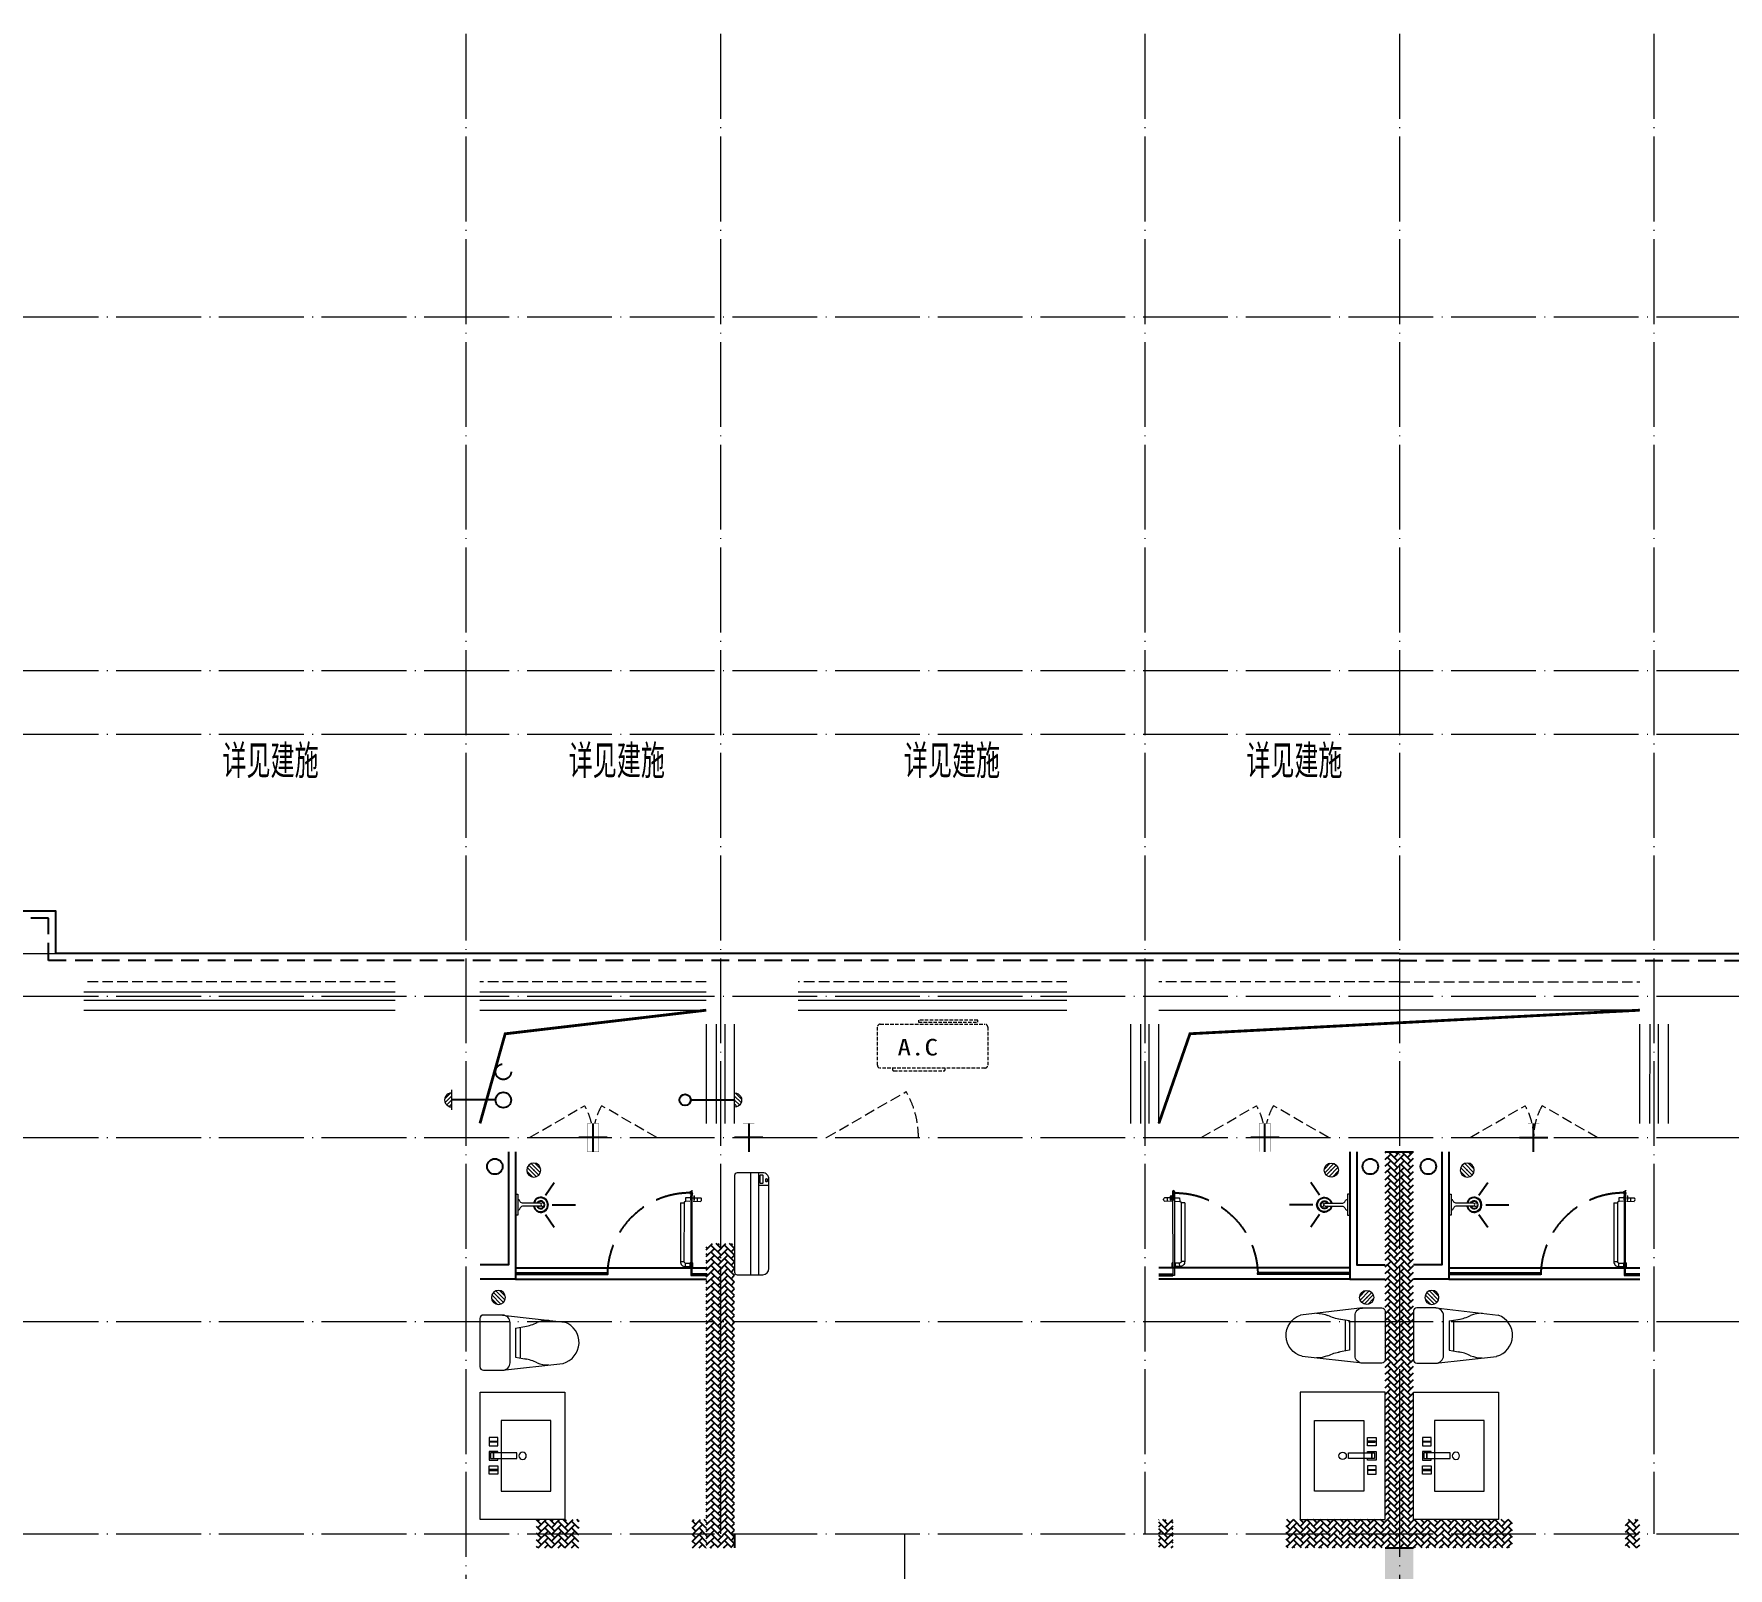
# Model space of a CAD drawing. Extents: x 27938 to 725830, y -209821 to 1628073.
# Drawn here: x 289862 to 301842, y 602106 to 612949 of the extents above; entities that cross this region are included whole.
import ezdxf

# ---------------------------------------------------------------- set-up
doc = ezdxf.new("R2010")
doc.units = 0
doc.header["$LTSCALE"] = 1000
doc.header["$MEASUREMENT"] = 0
for name, pattern in [('DASH', [0.35, 0.25, -0.1]), ('DOTE', [2.42, 2, -0.2, 0.02, -0.2]), ('HIDDEN', [0.375, 0.25, -0.125])]:
    doc.linetypes.add(name, pattern=pattern)
for name, color, linetype, lineweight in [('DOTE', 19, 'DOTE', 9), ('LVTRY', 1, 'Continuous', 13), ('WINDOW', 144, 'Continuous', 15), ('平面-栏杆', 135, 'Continuous', 15), ('平面-看线', 45, 'Continuous', 15), ('平面-空调室内机', 176, 'Continuous', 9), ('平面-空调预留孔', 173, 'Continuous', 15), ('空调', 76, 'Continuous', 13)]:
    doc.layers.add(name, color=color, linetype=linetype, lineweight=lineweight)
for name, color, linetype in [('IP-bath&kitchen-JOHNSON', 4, 'Continuous'), ('P-bath&kitchen-JOHNSON', 4, 'Continuous'), ('PUB_TEXT', 4, 'Continuous'), ('VPIPE-中水', 122, 'Continuous'), ('VPIPE-凝结', 150, 'Continuous'), ('VPIPE-废水', 31, 'Continuous'), ('VPIPE-雨水', 4, 'DASH'), ('保温', 6, 'Continuous'), ('机电标识类', 1, 'Continuous'), ('看线', 251, 'Continuous')]:
    doc.layers.add(name, color=color, linetype=linetype)
doc.styles.add('_TCH_AXIS', font='COMPLEX', dxfattribs={"bigfont": 'GBCBIG'})
doc.styles.add('黑体', font='')
doc.styles.get('黑体').set_extended_font_data('SimHei')

# ---------------------------------------------------------------- blocks, each defined once
blk = doc.blocks.new('rrrrrrrrrrrra')
for p, q in [((253, 484), (-87, 484)), ((-112, 459), (-112, 324)), ((278, 324), (278, 459)), ((-112, 324), (-64, -103)), ((-59, 271), (224, 271)), ((278, 324), (228, -116)), ((-21, 232), (-34, 154)), ((191, 200), (-26, 200)), ((186, 232), (-21, 232)), ((186, 232), (199, 154))]:
    blk.add_line(p, q)
for centre, radius, start, end in [((-87, 459), 25, 90, 180), ((253, 459), 25, 0, 90), ((-59, 324), 53.3, 180, 270), ((224, 324), 53.3, 270, 0), ((-323, 210), 294, 333.5369, 351.4828), ((488, 210), 294, 188.5172, 206.4631), ((149, -3), 224, 158.5202, 180), ((16, -3), 224, 0, 21.4798), ((84, -64), 153, 195.0773, 340.1181)]:
    blk.add_arc(centre, radius, start, end)
blk = doc.blocks.new('A$C1E0F638F')
for points in [[(500, 435), (500, 85), (0, 85), (0, 435)], [(270, 30), (230, 30), (230, 195), (270, 195)], [(120, 0), (180, 0), (180, 60), (120, 60)], [(147, 55), (153, 55), (153, 5), (147, 5)], [(230, 30), (270, 30), (270, 10), (230, 10)], [(380, 0), (320, 0), (320, 60), (380, 60)], [(353, 55), (347, 55), (347, 5), (353, 5)]]:
    blk.add_lwpolyline(points, close=True)
blk.add_lwpolyline([(270, 60), (280, 60), (280, 0), (220, 0), (220, 60), (230, 60)])
blk.add_circle((250, 236), 26)
blk = doc.blocks.new('$lvtry$00000171')
for p, q in [((-74, 11), (-11, 74)), ((-70, -27), (27, 70)), ((-53, -53), (53, 53)), ((-27, -70), (70, 27)), ((11, -74), (74, -11))]:
    blk.add_line(p, q)
blk.add_circle((0, 0), 75)
blk.add_point((0, 0))
blk = doc.blocks.new('135')
blk.add_hatch(color=256).paths.add_polyline_path([(5, 2), (4, -1), (-5, 2), (-4, 5)])
for p, q in [((-6, 19), (-3, 19)), ((-3, 19), (-6, 19)), ((-6, 3), (5, -2)), ((-6, 3), (-5, 3)), ((-5, 11), (-5, 31)), ((5, 11), (-5, 11)), ((5, 10), (-5, 10)), ((-5, 3), (-4, 6)), ((-4, 6), (5, 2)), ((0, 0), (0, 39)), ((6, 19), (3, 19)), ((3, 19), (6, 19)), ((4, -1), (5, 2)), ((5, 11), (5, 32)), ((4, -1), (6, -2))]:
    blk.add_line(p, q)
for centre, radius, start, end in [((6, 16), 13.5, 151.0147, 204.8403), ((13, 4), 20.5, 163.0924, 182.0012), ((-6, 4), 1, 184.2275, 248.4661), ((-5, 22), 0.5, 335.7643, 151.0147), ((4, 18), 9.42, 155.7643, 171.9773), ((9, 15), 14.6, 166.278, 198.0953), ((14, 4), 19.5, 163.7443, 182.5269), ((-5, 3), 0.5, 181.9385, 247.2597), ((5, 22), 0.5, 29.8425, 204.574), ((-6, 17), 11.7, 10.475, 24.574), ((-6, 15), 12.4, 338.6449, 16.0476), ((29, 7), 24, 172.9439, 199.2318), ((-6, 16), 13.4, 334.9111, 29.8425), ((26, 6), 20.6, 169.1454, 199.9526), ((6, -1), 1.17, 247.4597, 19.9526), ((6, -1), 0.5, 247.4597, 19.2318)]:
    blk.add_arc(centre, radius, start, end)
blk.add_open_spline([(-5, 31), (-4, 31), (-2, 33), (1, 29), (3, 31), (5, 32)], degree=3, knots=[0, 0, 0, 0, 3.066329, 6.218313, 11.124135, 11.124135, 11.124135, 11.124135])
blk = doc.blocks.new('SDFAWERAWER')
at = {"layer": 'LVTRY', "color": 1}
for p, q in [((593941, -1242210), (593784, -1242595)), ((593965, -1242220), (593807, -1242604)), ((593941, -1242210), (593965, -1242220)), ((593988, -1242191), (593978, -1242214)), ((594007, -1242226), (593978, -1242214)), ((594017, -1242203), (593988, -1242191)), ((594016, -1242220), (594027, -1242193)), ((594016, -1242220), (594022, -1242223)), ((594026, -1242204), (594018, -1242222)), ((594018, -1242222), (594021, -1242220)), ((594025, -1242211), (594021, -1242220)), ((594023, -1242221), (594022, -1242223)), ((594022, -1242223), (594024, -1242222)), ((594023, -1242211), (594030, -1242194)), ((594024, -1242221), (594024, -1242222)), ((594025, -1242211), (594031, -1242197)), ((594027, -1242193), (594033, -1242195)), ((594028, -1242234), (594078, -1242255)), ((594030, -1242194), (594031, -1242197)), ((594032, -1242197), (594033, -1242195)), ((594033, -1242195), (594034, -1242197)), ((594034, -1242198), (594034, -1242197)), ((594047, -1242201), (594036, -1242229)), ((594036, -1242229), (594039, -1242230)), ((594037, -1242211), (594088, -1242232)), ((594039, -1242230), (594045, -1242214)), ((594039, -1242230), (594042, -1242228)), ((594042, -1242228), (594051, -1242205)), ((594050, -1242202), (594043, -1242218)), ((594047, -1242201), (594050, -1242202)), ((594050, -1242202), (594051, -1242205)), ((594057, -1242246), (594067, -1242223)), ((593784, -1242595), (593807, -1242604)), ((593803, -1242641), (593813, -1242618)), ((593803, -1242641), (593833, -1242653)), ((593813, -1242618), (593842, -1242630)), ((593842, -1242630), (593833, -1242653)), ((593834, -1242656), (593833, -1242653)), ((593845, -1242629), (593834, -1242656)), ((593836, -1242657), (593834, -1242656)), ((593848, -1242630), (593836, -1242657)), ((593845, -1242629), (593842, -1242630)), ((593848, -1242630), (593845, -1242629)), ((593847, -1242662), (593858, -1242634)), ((593847, -1242662), (593850, -1242663)), ((593850, -1242663), (593861, -1242635)), ((593852, -1242662), (593862, -1242637)), ((593858, -1242634), (593861, -1242635)), ((593861, -1242635), (593862, -1242637))]:
    blk.add_line(p, q, dxfattribs=at)
blk.add_lwpolyline([(593823, -1242717), (594046, -1242174), (594037, -1242170), (593814, -1242713)], close=True, dxfattribs=at)
blk.add_arc((594075, -1242240), 15.3, 281.7932, 33.7019, dxfattribs=at)
for centre, major_axis, start_param, end_param in [((593974, -1242224), (3.93, 9.6), 0, 1.570796), ((593817, -1242608), (13.5, 33.1), 1.570796, 3.141593), ((593817, -1242608), (3.93, 9.6), 1.570796, 3.141593)]:
    blk.add_ellipse(centre, major_axis=major_axis, ratio=1, start_param=start_param, end_param=end_param, dxfattribs=at)
at = {"layer": 'P-bath&kitchen-JOHNSON', "color": 8, "linetype": 'DASH'}
blk.add_arc((593810, -1242714), 586, 67.5369, 157.1325, dxfattribs=at)
at = {"layer": 'LVTRY', "color": 1, "xscale": -1, "rotation": 157.7329157530927}
blk.add_blockref('135', (594045, -1242162), dxfattribs=at)
blk = doc.blocks.new('A$C5DCB2F21')
at = {"layer": 'IP-bath&kitchen-JOHNSON', "color": 8}
for p, q in [((-68, -213), (-158, -275)), ((68, -213), (158, -275)), ((0, -261), (0, -425))]:
    blk.add_line(p, q, dxfattribs=at)
at = {"layer": 'IP-bath&kitchen-JOHNSON', "color": 250}
for centre, major_axis, ratio, start_param, end_param in [((0, -179), (-51, 0), 0.990052, -1.36297, 4.504563), ((0, -178), (-26.8, 0), 0.994812, -1.167677, 4.309269)]:
    blk.add_ellipse(centre, major_axis=major_axis, ratio=ratio, start_param=start_param, end_param=end_param, dxfattribs=at)
at = {"layer": 'LVTRY', "color": 1}
for p, q in [((74, 0), (-74, 0)), ((-10, -174), (-10, -49)), ((11, -174), (11, -49))]:
    blk.add_line(p, q, dxfattribs=at)
blk.add_lwpolyline([(74, 0), (74, -16), (-74, -16), (-74, 0)], dxfattribs=at)
for points in [[(-26, -31, -0.364142), (-38, -16, -0.020495)], [(-10, -49, 0.214893), (-26, -31, 7.649644)], [(11, -49, -0.21439), (26, -31, -7.649644)], [(26, -31, 0.364142), (38, -16, 0.020495)]]:
    blk.add_lwpolyline(points, format="xyb", dxfattribs=at)
blk.add_arc((0, -174), 10.5, 180, 0, dxfattribs=at)
for centre, major_axis, ratio, start_param, end_param in [((0, -181), (53.6, 0), 0.987577, 1.76809, 7.656688), ((-12, -165), (0, 1.43), 0.85, -1.570796, 4.712389), ((-12, -189), (0, 1.43), 0.85, 4.712389, 10.995574), ((12, -165), (0, 1.43), 0.85, 4.712389, 10.995574), ((12, -189), (0, 1.43), 0.85, 4.712389, 10.995574)]:
    blk.add_ellipse(centre, major_axis=major_axis, ratio=ratio, start_param=start_param, end_param=end_param, dxfattribs=at)
blk = doc.blocks.new('GDGDRGDGRD')
at = {"layer": 'IP-bath&kitchen-JOHNSON'}
for p, q in [((490533, 524228), (491883, 524228)), ((490533, 524193), (491183, 524193)), ((490533, 524183), (491183, 524183)), ((490533, 524148), (491883, 524148)), ((491183, 524183), (491183, 524193)), ((491883, 524183), (491783, 524183)), ((491783, 524173), (491783, 524183)), ((491883, 524173), (491783, 524173))]:
    blk.add_line(p, q, dxfattribs=at)
at = {"layer": 'IP-bath&kitchen-JOHNSON', "color": 8}
for points in [[(490533, 525048), (490533, 524148), (490283, 524148)], [(490483, 525048), (490483, 524248), (490283, 524248)]]:
    blk.add_lwpolyline(points, dxfattribs=at)
at = {"layer": 'LVTRY', "color": 1}
blk.add_lwpolyline([(490883, 522448), (490283, 522448), (490283, 523348), (490883, 523348)], close=True, dxfattribs=at)
at = {"layer": 'IP-bath&kitchen-JOHNSON'}
for name, p, rotation in [('A$C5DCB2F21', (490533, 524673), 90.008488524447), ('SDFAWERAWER', (-528536, 1449334), 22.25976934310711)]:
    blk.add_blockref(name, p, dxfattribs=dict(at, rotation=rotation))
at = {"layer": 'LVTRY', "xscale": -0.6666666667107826, "yscale": 0.6666666667107826}
for p in [(490663, 524918), (490413, 524018)]:
    blk.add_blockref('$lvtry$00000171', p, dxfattribs=at)
at = {"layer": 'LVTRY', "color": 1, "extrusion": (0, 0, -1), "xscale": -1, "zscale": -1, "rotation": 270}
blk.add_blockref('rrrrrrrrrrrra', (-490766, 523666), dxfattribs=at)
at = {"layer": 'LVTRY', "color": 1, "xscale": -1, "rotation": 270}
blk.add_blockref('A$C1E0F638F', (490347, 522649), dxfattribs=at)
blk = doc.blocks.new('FSFSFSFS')
at = {"layer": 'IP-bath&kitchen-JOHNSON'}
for p, q in [((496432, 524228), (495082, 524228)), ((495082, 524183), (495182, 524183)), ((495082, 524173), (495182, 524173)), ((496432, 524148), (495082, 524148)), ((495182, 524173), (495182, 524183)), ((496432, 524193), (495782, 524193)), ((495782, 524183), (495782, 524193)), ((496432, 524183), (495782, 524183))]:
    blk.add_line(p, q, dxfattribs=at)
at = {"layer": 'IP-bath&kitchen-JOHNSON', "color": 8}
for points in [[(496432, 525048), (496432, 524148), (496682, 524148)], [(496482, 525048), (496482, 524248), (496682, 524248)]]:
    blk.add_lwpolyline(points, dxfattribs=at)
at = {"layer": 'LVTRY', "color": 1}
blk.add_lwpolyline([(496082, 522448), (496682, 522448), (496682, 523348), (496082, 523348)], close=True, dxfattribs=at)
at = {"layer": 'IP-bath&kitchen-JOHNSON', "xscale": -1}
for name, p, rotation in [('SDFAWERAWER', (1515501, 1449334), 337.7402306568929), ('A$C5DCB2F21', (496432, 524673), 269.991511475553)]:
    blk.add_blockref(name, p, dxfattribs=dict(at, rotation=rotation))
at = {"layer": 'LVTRY', "xscale": 0.6666666667107826, "yscale": 0.6666666667107826}
for p in [(496302, 524918), (496552, 524018)]:
    blk.add_blockref('$lvtry$00000171', p, dxfattribs=at)
at = {"layer": 'LVTRY', "color": 1, "extrusion": (0, 0, -1), "zscale": -1, "rotation": 90.00000000000001}
blk.add_blockref('rrrrrrrrrrrra', (-496199, 523616), dxfattribs=at)
at = {"layer": 'LVTRY', "color": 1, "rotation": 90.00000000000001}
blk.add_blockref('A$C1E0F638F', (496617, 522649), dxfattribs=at)
blk = doc.blocks.new('A$C001338C2')
for p, q in [((845, 304), (55, 304)), ((109, 215), (109, 304)), ((0, 249), (0, 22)), ((900, 22), (900, 249)), ((22, 0), (878, 0))]:
    blk.add_line(p, q)
at = {"lineweight": 5}
for p, q in [((900, 215), (0, 215)), ((900, 143), (0, 143))]:
    blk.add_line(p, q, dxfattribs=at)
for points in [[(89, 226), (22, 226, -0.414214), (17, 232), (17, 243, -0.414214), (22, 249), (89, 249, -0.414214), (95, 243), (95, 232, -0.414214)], [(73, 275), (57, 275, -0.414214), (51, 281), (51, 283, -0.414214), (57, 289), (73, 289, -0.414214), (79, 283), (79, 281, -0.414214)]]:
    blk.add_lwpolyline(points, format="xyb", close=True)
for centre, radius, start, end in [((55, 249), 55, 90, 180), ((845, 249), 55, 360, 90), ((22, 22), 22, 180, 270), ((878, 22), 22, 270, 360)]:
    blk.add_arc(centre, radius, start, end)
blk = doc.blocks.new('dongkong')
blk.add_wipeout([(-603756, 210771), (-603756, 210571), (-603836, 210571), (-603836, 210771)])
at = {"layer": '机电标识类', "color": 250, "linetype": 'DASH', "ltscale": 400}
for p, q in [((-603796, 210771), (-603796, 210571)), ((-603896, 210671), (-603696, 210671))]:
    blk.add_line(p, q, dxfattribs=at)
at = {"layer": '空调', "color": 6, "linetype": 'DASH', "const_width": 2}
blk.add_lwpolyline([(-603756, 210771), (-603756, 210571), (-603836, 210571), (-603836, 210771)], close=True, dxfattribs=at)
blk = doc.blocks.new('A$C263B1184')
at = {"layer": '保温', "linetype": 'ByBlock', "ltscale": 10}
h = blk.add_hatch(dxfattribs=at)
h.set_pattern_fill('AR-HBONE', color=251, scale=55)
h.set_pattern_definition([(45, (-1017960.394, -343310.663), (0, 47.4157523), [100.584, -33.528]), (135, (-1017936.686, -343286.955), (3e-15, 47.4157523), [100.584, -33.528])])
h.paths.add_polyline_path([(8900, 6200), (8900, 8350), (9100, 8350), (9100, 6200)])
h = blk.add_hatch(dxfattribs=at)
h.set_pattern_fill('AR-HBONE', color=251, scale=55)
h.set_pattern_definition([(45, (-1016860.394, -345260.66), (0, 47.4157523), [100.584, -33.528]), (135, (-1016836.686, -345236.954), (3e-15, 47.4157523), [100.584, -33.528])])
h.paths.add_polyline_path([(7700, 6200), (7700, 6400), (8000, 6400), (8000, 6200)])
h = blk.add_hatch(dxfattribs=at)
h.set_pattern_fill('AR-HBONE', color=251, scale=55)
h.set_pattern_definition([(45, (-1017760.394, -345260.66), (0, 47.4157523), [100.584, -33.528]), (135, (-1017736.686, -345236.954), (3e-15, 47.4157523), [100.584, -33.528])])
h.paths.add_polyline_path([(8800, 6200), (8800, 6400), (8900, 6400), (8900, 6200)])
h = blk.add_hatch(dxfattribs=at)
h.set_pattern_fill('AR-HBONE', color=251, scale=55)
h.set_pattern_definition([(45, (-1021060.394, -345260.66), (0, 47.4157523), [100.584, -33.528]), (135, (-1021036.686, -345236.954), (3e-15, 47.4157523), [100.584, -33.528])])
h.paths.add_polyline_path([(12100, 6200), (12100, 6400), (12200, 6400), (12200, 6200)])
at = {"layer": '保温', "color": 251, "linetype": 'ByBlock', "ltscale": 10}
blk.add_line((9100, 6300), (9100, 6200), dxfattribs=at)
blk = doc.blocks.new('A$C6C4C4DE5')
at = {"layer": '保温', "linetype": 'ByBlock', "ltscale": 10}
h = blk.add_hatch(dxfattribs=at)
h.set_pattern_fill('AR-HBONE', color=251, scale=55)
h.set_pattern_definition([(45, (-445516.58, -596648.81), (0, 47.4157523), [100.584, -33.528]), (135, (-445492.87, -596625.102), (3e-15, 47.4157523), [100.584, -33.528])])
edge = h.paths.add_edge_path()
edge.add_line((200, 5200), (200, 7800))
edge.add_line((200, 7800), (0, 7800))
edge.add_line((0, 7800), (0, 5200))
edge.add_line((0, 5200), (200, 5200))
h = blk.add_hatch(dxfattribs=at)
h.set_pattern_fill('AR-HBONE', color=251, scale=55)
h.set_pattern_definition([(45, (-445516.58, -596648.81), (0, 47.4157523), [100.584, -33.528]), (135, (-445492.87, -596625.102), (3e-15, 47.4157523), [100.584, -33.528])])
edge = h.paths.add_edge_path()
edge.add_line((900, 5000), (900, 5200))
edge.add_line((900, 5200), (-700, 5200))
edge.add_line((-700, 5200), (-700, 5000))
edge.add_line((-700, 5000), (900, 5000))
at = {"layer": '保温', "linetype": 'Continuous', "ltscale": 10}
h = blk.add_hatch(dxfattribs=at)
h.set_pattern_fill('HEX', color=251, scale=10, angle=90, style=0)
h.set_pattern_definition([(90, (-503782.47, -516048.461), (-16.49778, 1e-15), [9.525, -19.05]), (210, (-503782.47, -516048.461), (8.24889, -14.2874966), [9.525, -19.05]), (150, (-503782.47, -516038.936), (-8.24889, -14.2874966), [9.525, -19.05])])
edge = h.paths.add_edge_path()
edge.add_line((200, 5000), (0, 5000))
edge.add_line((0, 5000), (0, 0))
edge.add_line((0, 0), (200, 0))
edge.add_line((200, 0), (200, 5000))
at = {"layer": '保温', "color": 251, "linetype": 'ByBlock', "ltscale": 10}
for p, q in [((0, 7800), (200, 7800)), ((0, 5000), (200, 5000)), ((0, 0), (200, 0))]:
    blk.add_line(p, q, dxfattribs=at)
blk = doc.blocks.new('GDGDGRDGDGDR')
at = {"layer": 'DOTE', "linetype": 'DOTE', "ltscale": 0.3}
for p, q in [((292917, 612949), (292917, 593949)), ((294717, 612949), (294717, 602349)), ((297717, 612949), (297717, 602349)), ((299517, 612949), (299517, 593949)), ((301317, 612949), (301317, 602349)), ((270117, 610949), (328917, 610949)), ((270117, 608449), (328917, 608449)), ((270117, 607999), (328917, 607999)), ((270117, 606449), (328917, 606449)), ((270117, 606149), (328917, 606149)), ((270117, 605149), (328917, 605149)), ((270117, 603849), (328917, 603849)), ((270117, 602349), (328917, 602349)), ((296017, 602349), (296017, 593949))]:
    blk.add_line(p, q, dxfattribs=at)
blk = doc.blocks.new('gsergvr')
at = {"layer": '平面-空调预留孔', "linetype": 'DASH', "ltscale": 0.1}
for p, q in [((34075, 17176), (34075, 17166)), ((34085, 17156), (34438, 17156)), ((34448, 17166), (34448, 17176))]:
    blk.add_line(p, q, dxfattribs=at)
blk.add_lwpolyline([(34679, 17515), (34260, 17515), (34260, 17500), (34679, 17500)], close=True, dxfattribs=at)
blk.add_lwpolyline([(34729, 17176), (33989, 17176, -0.414214), (33969, 17196), (33969, 17466, -0.414214), (33989, 17486), (34729, 17486, -0.414214), (34749, 17466), (34749, 17196, -0.414214)], format="xyb", close=True, dxfattribs=at)
for centre, start, end in [((34085, 17166), 180, 270), ((34438, 17166), 270, 0)]:
    blk.add_arc(centre, 10, start, end, dxfattribs=at)
at = {"layer": '平面-空调预留孔', "color": 251, "linetype": 'DASH', "ltscale": 0.1, "true_color": 0x636466, "style": '黑体', "width": 1.2}
blk.add_text('A.C', height=117, dxfattribs=at).set_placement((34111, 17265))
blk = doc.blocks.new('rtyryrtyeeretee')
at = {"layer": '平面-空调预留孔'}
blk.add_blockref('gsergvr', (635673, 326706), dxfattribs=at)
blk = doc.blocks.new('A$C7A951E79')
at = {"layer": 'LVTRY'}
for p, q in [((-7, 49), (-49, 7)), ((0, 28), (-47, -18)), ((0, 0), (-35, -35)), ((0, -71), (0, 71)), ((0, -28), (-18, -47))]:
    blk.add_line(p, q, dxfattribs=at)
blk.add_arc((0, 0), 49.9, 89.9757, 269.9757, dxfattribs=at)
blk.add_point((0, 0), dxfattribs=at)
blk = doc.blocks.new('A$C63A34ABD')
at = {"color": 6, "const_width": 20}
blk.add_lwpolyline([(19100, -900), (19278, -267), (20700, -100)], dxfattribs=at)
at = {"layer": 'VPIPE-凝结', "ltscale": 0.1}
for p, q in [((19210, -734), (18900, -734)), ((20590, -734), (20900, -734))]:
    blk.add_line(p, q, dxfattribs=at)
at = {"layer": 'VPIPE-凝结'}
blk.add_circle((20550, -734), 40, dxfattribs=at)
at = {"layer": 'VPIPE-废水'}
blk.add_circle((19265, -735), 55, dxfattribs=at)
at = {"layer": 'VPIPE-雨水'}
blk.add_circle((19265, -535), 55, dxfattribs=at)
for name, p in [('rtyryrtyeeretee', (-647732, -344391)), ('A$C7A951E79', (18900, -734))]:
    blk.add_blockref(name, p)
at = {"xscale": -1}
blk.add_blockref('A$C7A951E79', (20900, -735), dxfattribs=at)
blk = doc.blocks.new('A$C12C278E8')
at = {"layer": '平面-空调室内机', "ltscale": 0.3, "xscale": -1}
blk.add_blockref('dongkong', (-585696, -210771), dxfattribs=at)

msp = doc.modelspace()

# ---------------------------------------------------------------- linework, layer by layer
at = {"layer": 'VPIPE-中水', "linetype": 'Continuous'}
for centre in [(293121.8, 604943.8), (299311.5, 604943.8), (299721.7, 604943.8)]:
    msp.add_circle(centre, 55, dxfattribs=at)
at = {"layer": 'WINDOW', "color": 250, "linetype": 'DASH', "ltscale": 0.3}
for points in [[(295466.7, 605148.8), (296029.8, 605473.4, -0.1314846), (296116.7, 605148.8)], [(293366.6, 605148.8), (293756.3, 605373.7, -0.1316053), (293816.6, 605148.8)], [(294266.6, 605148.8), (293876.8, 605373.7, 0.1316053), (293816.6, 605148.8)], [(298116.6, 605148.8), (298506.3, 605373.7, -0.1316053), (298566.6, 605148.8)], [(299016.6, 605148.8), (298626.8, 605373.7, 0.1316053), (298566.6, 605148.8)]]:
    msp.add_lwpolyline(points, format="xyb", dxfattribs=at)
at = {"layer": '平面-栏杆'}
for points in [[(290216.6, 606178.8), (292416.6, 606179.1)], [(293016.6, 606178.8), (294616.6, 606179.1)], [(295266.7, 606178.8), (297166.7, 606179.1)], [(290216.6, 606118.8), (292416.6, 606119.1)], [(293016.6, 606118.8), (294616.6, 606119.1)], [(295266.7, 606118.8), (297166.7, 606119.1)], [(294686.6, 605948.8), (294686.9, 605248.8)], [(294746.6, 605948.8), (294746.9, 605248.8)], [(297686.3, 605948.8), (297686.6, 605248.8)], [(297746.3, 605948.8), (297746.6, 605248.8)], [(301286.9, 605948.8), (301286.6, 605248.8)], [(301346.9, 605948.8), (301346.6, 605248.8)]]:
    msp.add_lwpolyline(points, dxfattribs=at)
at = {"layer": '平面-看线', "linetype": 'DASH', "ltscale": 0.3}
for p, q in [((292416.6, 606249.1), (290216.6, 606248.8)), ((294616.6, 606249.1), (293016.6, 606248.8)), ((297166.7, 606249.1), (295266.7, 606248.8)), ((299516.6, 606249.1), (297816.6, 606248.8)), ((299516.6, 606249.1), (301216.6, 606248.8))]:
    msp.add_line(p, q, dxfattribs=at)
at = {"layer": '平面-看线'}
for p, q in [((294816.9, 605248.8), (294816.6, 605948.8)), ((297816.6, 605248.8), (297816.3, 605948.8)), ((301216.6, 605248.8), (301216.9, 605948.8))]:
    msp.add_line(p, q, dxfattribs=at)
for points in [[(290216.6, 606048.8), (292416.6, 606049.1)], [(293016.6, 606048.8), (294616.6, 606049.1)], [(295266.7, 606048.8), (297166.7, 606049.1)], [(297816.6, 606048.8), (299516.6, 606049.1)], [(301216.6, 606048.8), (299516.6, 606049.1)], [(294616.6, 605948.8), (294616.9, 605248.8)], [(297616.3, 605948.8), (297616.6, 605248.8)], [(301416.9, 605948.8), (301416.6, 605248.8)]]:
    msp.add_lwpolyline(points, dxfattribs=at)
at = {"layer": '看线', "color": 201, "linetype": 'HIDDEN', "ltscale": 0.5}
for points in [[(299516.6, 606398.8), (297966.7, 606398.8), (297966.7, 606398.8), (289966.5, 606398.8), (289966.4, 606698.8), (288266.6, 606698.8), (288266.6, 607748.8)], [(299516.6, 606398.8), (301066.5, 606398.8), (301066.5, 606398.8), (309066.6, 606398.8), (309066.8, 606698.8), (310766.6, 606698.8), (310766.6, 607748.8)]]:
    msp.add_lwpolyline(points, dxfattribs=at)
at = {"layer": '看线', "color": 201}
for points in [[(299516.6, 606448.8), (298016.7, 606448.8), (298016.7, 606448.8), (290016.5, 606448.8), (290016.4, 606748.8), (288316.6, 606748.8), (288316.6, 607748.8)], [(299516.6, 606448.8), (301016.5, 606448.8), (301016.5, 606448.8), (309016.7, 606448.8), (309016.8, 606748.8), (310716.6, 606748.8), (310716.6, 607748.8)]]:
    msp.add_lwpolyline(points, dxfattribs=at)

# ---------------------------------------------------------------- block references
at = {"xscale": -1}
for name, p in [('FSFSFSFS', (789699, 80000.3)), ('GDGDRGDGRD', (789699, 80000.3)), ('A$C263B1184', (313316.6, 596048.8))]:
    msp.add_blockref(name, p, dxfattribs=at)
msp.add_blockref('GDGDRGDGRD', (-190665.9, 80000.3))
at = {"layer": '平面-空调预留孔', "xscale": 0.8000000000465648, "yscale": 0.8000000000465648, "zscale": 0.8000000000465648, "rotation": 270.0000002334302}
msp.add_blockref('A$C001338C2', (294816.7, 604899.1), dxfattribs=at)

# ---------------------------------------------------------------- texts
at = {"layer": 'PUB_TEXT', "style": '_TCH_AXIS'}
for p in [(291195.3, 607688.7), (293643.6, 607688.7), (296013.4, 607688.7), (298434.4, 607688.7)]:
    msp.add_text('详见建施', height=236.31, dxfattribs=at).set_placement(p)

# ---------------------------------------------------------------- next in the draw order: block references
at = {"layer": '平面-空调室内机', "ltscale": 0.3, "rotation": 180}
for p in [(-309979.5, 815819.6), (-305229.5, 815819.8)]:
    msp.add_blockref('dongkong', p, dxfattribs=at)
at = {"layer": '平面-空调室内机', "ltscale": 0.3, "xscale": -1, "rotation": 180}
msp.add_blockref('dongkong', (904262.6, 815819.8), dxfattribs=at)

# ---------------------------------------------------------------- next in the draw order: linework, layer by layer
at = {"color": 6, "const_width": 20}
msp.add_lwpolyline([(297816.6, 605248.8), (298036.5, 605882.2), (301216.6, 606048.8)], dxfattribs=at)
at = {"layer": 'WINDOW', "color": 250, "linetype": 'DASH', "ltscale": 0.3}
for points in [[(300016.6, 605148.8), (300406.3, 605373.7, -0.1316053), (300466.6, 605148.8)], [(300916.6, 605148.8), (300526.8, 605373.7, 0.1316053), (300466.6, 605148.8)]]:
    msp.add_lwpolyline(points, format="xyb", dxfattribs=at)

# ---------------------------------------------------------------- next in the draw order: block references
for name, p in [('GDGDGRDGDGDR', (0, 0)), ('A$C63A34ABD', (273916.6, 606148.8)), ('A$C263B1184', (285716.6, 596048.8)), ('A$C6C4C4DE5', (299416.6, 597248.8))]:
    msp.add_blockref(name, p)

# ---------------------------------------------------------------- next in the draw order: block references
msp.add_blockref('A$C12C278E8', (276816.3, 605248.8))

doc.saveas('drawing.dxf')
